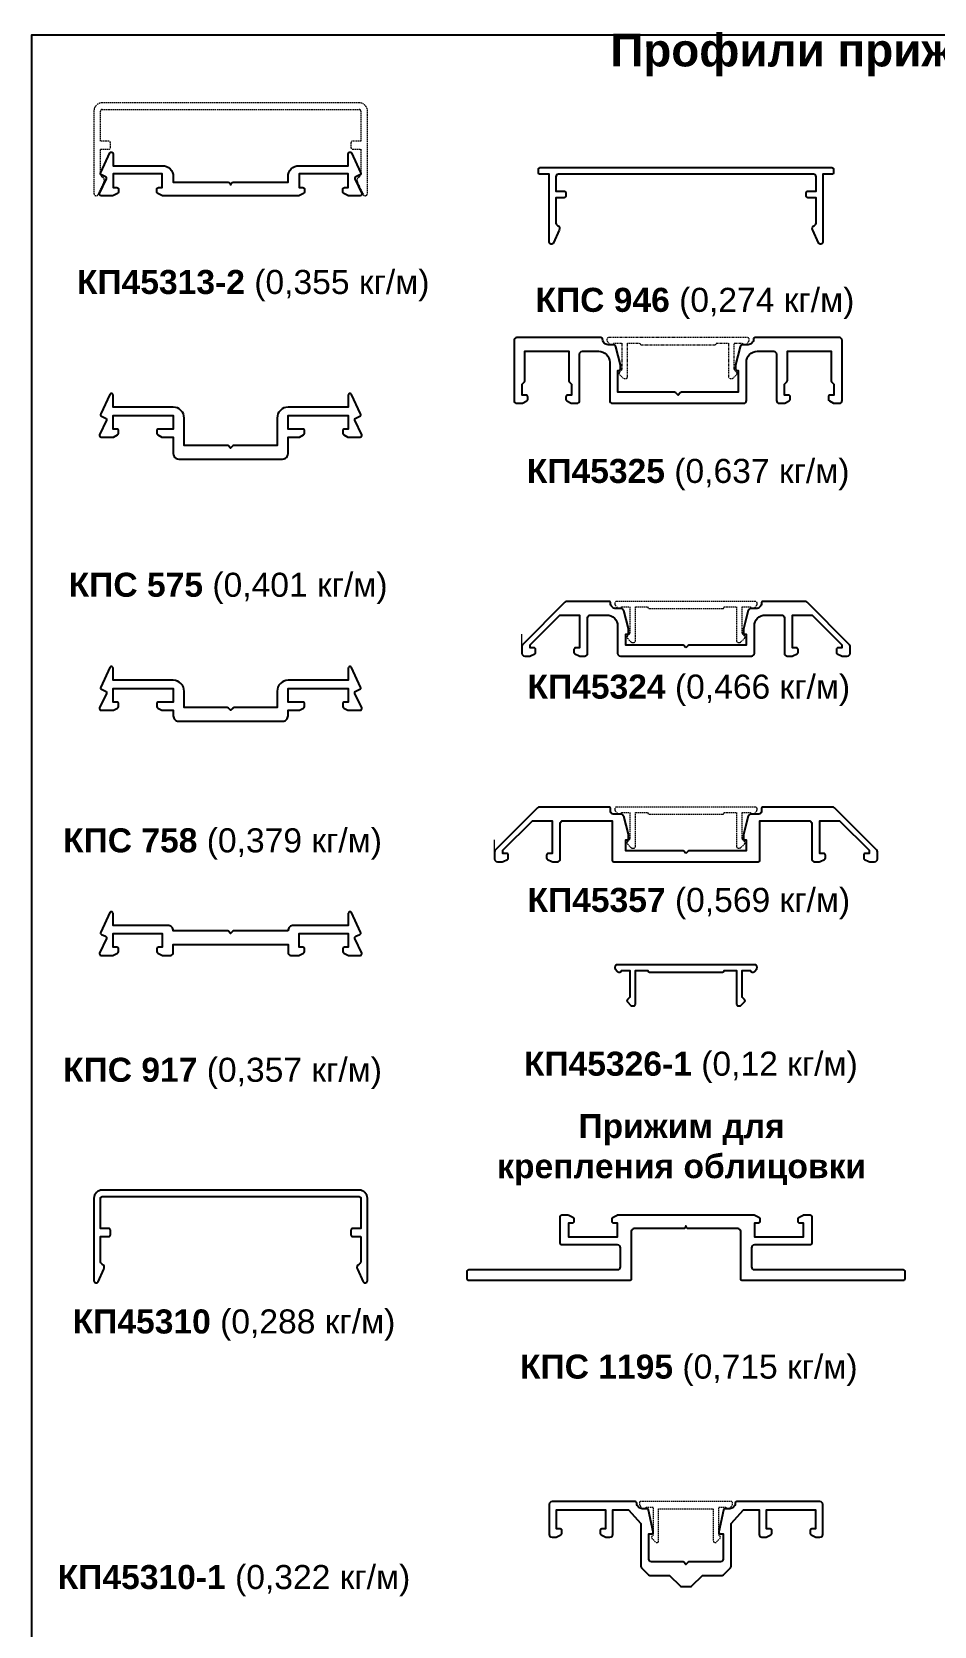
# Model space of a CAD drawing. Header units: millimetres. Extents: x 1744 to 18744, y -2272 to 2782.
# Drawn here: x 3570.5 to 3735.5, y 2473.9 to 2765.6 of the extents above; entities that cross this region are included whole.
import ezdxf

# ---------------------------------------------------------------- set-up
doc = ezdxf.new("R2010")
doc.units = ezdxf.units.MM
doc.linetypes.add('HIDDEN', pattern=[0.375, 0.25, -0.125])
for name, color, linetype, lineweight in [('2', 3, 'HIDDEN', 13), ('3', 1, 'Continuous', 20), ('4', 40, 'Continuous', 18), ('Текстовый', 7, 'Continuous', 9)]:
    doc.layers.add(name, color=color, linetype=linetype, lineweight=lineweight)
doc.layers.add('Скрытые', color=14, linetype='Continuous', plot=False)
doc.styles.add('4', font='isocpeur.ttf', dxfattribs={"width": 0.7, "height": 3.5})
doc.styles.add('Каталожный', font='isocpeur.ttf', dxfattribs={"height": 2.5})

# ---------------------------------------------------------------- blocks, each defined once
blk = doc.blocks.new('KP45571')
at = {"lineweight": -2, "flags": 128}
blk.add_lwpolyline([(6.21, -5.01, -0.414214), (6.21, -5.44), (5.54, -6.11, -0.668179), (5, -5.88), (5, 0), (-5, 0), (-5, -5.88, -0.668179), (-5.54, -6.11), (-6.21, -5.44, -0.414214), (-6.21, -5.01), (-6, -4.8), (-6, 0.3), (-7.3, 0.3), (-7.3, 0.3, -0.414214), (-7.6, 0), (-8, 0), (-8.5, 0.7), (-8.5, 1.3), (8.5, 1.3), (8.5, 0.7), (8, 0), (7.6, 0, -0.414214), (7.3, 0.3), (6, 0.3), (6, -4.8)], format="xyb", close=True, dxfattribs=at)
at = {"layer": '3', "style": '4', "width": 0.7, "flags": 3}
blk.add_attdef('КП45571', (0, 1.3), '', height=3.5, dxfattribs=at)
blk = doc.blocks.new('КП45310')
at = {"color": 0}
blk.add_lwpolyline([(23.8, -4.26), (23.8, -8.78, -0.279739), (23.48, -9.31, 0.401559), (23.17, -10.23), (24.24, -12.52, 0.802585), (25, -12.36), (25, 2.74, 0.414214), (23.5, 4.24), (-23.5, 4.24, 0.414214), (-25, 2.74), (-25, -12.36, 0.802585), (-24.24, -12.52), (-23.17, -10.23, 0.401559), (-23.48, -9.31, -0.279739), (-23.8, -8.78), (-23.8, -4.26), (-22.3, -4.26, 0.414214), (-22, -3.96), (-22, -3.06, 0.414214), (-22.3, -2.76), (-23.8, -2.76), (-23.8, 2.74, -0.414214), (-23.5, 3.04), (23.5, 3.04, -0.414214), (23.8, 2.74), (23.8, -2.76), (22.3, -2.76, 0.414214), (22, -3.06), (22, -3.96, 0.414214), (22.3, -4.26)], format="xyb", close=True, dxfattribs=at)
blk = doc.blocks.new('КПС 917')
blk.add_lwpolyline([(10.5, 1.08), (0.62, 1.08, 0.198912), (0.41, 0.99), (0, 0.58), (-0.41, 0.99, 0.198912), (-0.62, 1.08), (-10.5, 1.08, 0.414214), (-11.5, 2.08), (-21.5, 2.08), (-21.5, 4.28, 0.414214), (-21.8, 4.58), (-21.83, 4.58, 0.291473), (-22.1, 4.41), (-23.77, 0.83, 0.414214), (-23.63, 0.43), (-22.87, 0.08, -0.414214), (-22.73, -0.32), (-23.97, -2.99, 0.548619), (-23.7, -3.42), (-21.57, -3.42, 0.116434), (-21.44, -3.39), (-20.67, -3, 0.284079), (-20.5, -2.73), (-20.5, -2.22, 0.414214), (-20.8, -1.92), (-21.5, -1.92), (-21.5, 0.58), (-12.5, 0.58), (-12.5, -1.92), (-13.2, -1.92, 0.414214), (-13.5, -2.22), (-13.5, -2.73, 0.284079), (-13.33, -3), (-12.56, -3.39, 0.116434), (-12.43, -3.42), (-11, -3.42, 0.414214), (-10.5, -2.92), (-10.5, -1.42), (10.5, -1.42), (10.5, -2.92, 0.414214), (11, -3.42), (12.43, -3.42, 0.116434), (12.56, -3.39), (13.33, -3, 0.284079), (13.5, -2.73), (13.5, -2.22, 0.414214), (13.2, -1.92), (12.5, -1.92), (12.5, 0.58), (21.5, 0.58), (21.5, -1.92), (20.8, -1.92, 0.414214), (20.5, -2.22), (20.5, -2.73, 0.284079), (20.67, -3), (21.44, -3.39, 0.116434), (21.57, -3.42), (23.7, -3.42, 0.548619), (23.97, -2.99), (22.73, -0.32, -0.414214), (22.87, 0.08), (23.63, 0.43, 0.414214), (23.77, 0.83), (22.1, 4.41, 0.291473), (21.83, 4.58), (21.8, 4.58, 0.414214), (21.5, 4.28), (21.5, 2.08), (11.5, 2.08, 0.414214)], format="xyb", close=True)
blk = doc.blocks.new('КПС 758')
blk.add_lwpolyline([(-23.77, 2.33, 0.414214), (-23.63, 1.93), (-22.87, 1.58, -0.414214), (-22.73, 1.18), (-23.97, -1.49, 0.548619), (-23.7, -1.92), (-21.57, -1.92, 0.116434), (-21.44, -1.89), (-20.67, -1.5, 0.284079), (-20.5, -1.23), (-20.5, -0.72, 0.414214), (-20.8, -0.42), (-21.5, -0.42), (-21.5, 2.08), (-10.5, 2.08), (-10.5, -0.42), (-13.2, -0.42, 0.414214), (-13.5, -0.72), (-13.5, -1.23, 0.284079), (-13.33, -1.5), (-12.56, -1.89, 0.116434), (-12.43, -1.92), (-10.5, -1.92), (-10.5, -2.92, 0.414214), (-9.5, -3.92), (9.5, -3.92, 0.414214), (10.5, -2.92), (10.5, -1.92), (12.43, -1.92, 0.116434), (12.56, -1.89), (13.33, -1.5, 0.284079), (13.5, -1.23), (13.5, -0.72, 0.414214), (13.2, -0.42), (10.5, -0.42), (10.5, 2.08), (21.5, 2.08), (21.5, -0.42), (20.8, -0.42, 0.414214), (20.5, -0.72), (20.5, -1.23, 0.284079), (20.67, -1.5), (21.44, -1.89, 0.116434), (21.57, -1.92), (23.7, -1.92, 0.548619), (23.97, -1.49), (22.73, 1.18, -0.414214), (22.87, 1.58), (23.63, 1.93, 0.414214), (23.77, 2.33), (22.1, 5.91, 0.291473), (21.83, 6.08), (21.8, 6.08, 0.414214), (21.5, 5.78), (21.5, 3.58), (10.5, 3.58, 0.414214), (8.5, 1.58), (8.5, -1.42), (0.62, -1.42, 0.198912), (0.41, -1.51), (0, -1.92), (-0.41, -1.51, 0.198912), (-0.62, -1.42), (-8.5, -1.42), (-8.5, 1.58, 0.414214), (-10.5, 3.58), (-21.5, 3.58), (-21.5, 5.78, 0.414214), (-21.8, 6.08), (-21.83, 6.08, 0.291473), (-22.1, 5.91)], format="xyb", close=True)
blk = doc.blocks.new('КПС 575')
blk.add_lwpolyline([(-23.77, 3.16, 0.414214), (-23.63, 2.76), (-22.87, 2.41, -0.414214), (-22.73, 2.01), (-23.97, -0.66, 0.548619), (-23.7, -1.09), (-21.57, -1.09, 0.116434), (-21.44, -1.06), (-20.67, -0.67, 0.284079), (-20.5, -0.4), (-20.5, 0.11, 0.414214), (-20.8, 0.41), (-21.5, 0.41), (-21.5, 2.91), (-10.5, 2.91), (-10.5, 0.41), (-13.2, 0.41, 0.414214), (-13.5, 0.11), (-13.5, -0.4, 0.284079), (-13.33, -0.67), (-12.56, -1.06, 0.116434), (-12.43, -1.09), (-10.5, -1.09), (-10.5, -4.09, 0.414214), (-9.5, -5.09), (9.5, -5.09, 0.414214), (10.5, -4.09), (10.5, -1.09), (12.43, -1.09, 0.116434), (12.56, -1.06), (13.33, -0.67, 0.284079), (13.5, -0.4), (13.5, 0.11, 0.414214), (13.2, 0.41), (10.5, 0.41), (10.5, 2.91), (21.5, 2.91), (21.5, 0.41), (20.8, 0.41, 0.414214), (20.5, 0.11), (20.5, -0.4, 0.284079), (20.67, -0.67), (21.44, -1.06, 0.116434), (21.57, -1.09), (23.7, -1.09, 0.548619), (23.97, -0.66), (22.73, 2.01, -0.414214), (22.87, 2.41), (23.63, 2.76, 0.414214), (23.77, 3.16), (22.1, 6.74, 0.291473), (21.83, 6.91), (21.8, 6.91, 0.414214), (21.5, 6.61), (21.5, 4.41), (10.5, 4.41, 0.414214), (8.5, 2.41), (8.5, -2.59), (0.62, -2.59, 0.198912), (0.41, -2.68), (0, -3.09), (-0.41, -2.68, 0.198912), (-0.62, -2.59), (-8.5, -2.59), (-8.5, 2.41, 0.414214), (-10.5, 4.41), (-21.5, 4.41), (-21.5, 6.61, 0.414214), (-21.8, 6.91), (-21.83, 6.91, 0.291473), (-22.1, 6.74)], format="xyb", close=True)
blk = doc.blocks.new('КП45313-2')
blk.add_lwpolyline([(-12.43, -2.6, -0.116434), (-12.56, -2.57), (-13.33, -2.18, -0.284079), (-13.5, -1.92), (-13.5, -1.4, -0.414214), (-13.2, -1.1), (-12.5, -1.1), (-12.5, 1.4), (-21.5, 1.4), (-21.5, -1.1), (-20.8, -1.1, -0.414214), (-20.5, -1.4), (-20.5, -1.92, -0.284079), (-20.67, -2.18), (-21.44, -2.57, -0.116434), (-21.57, -2.6), (-23.7, -2.6, -0.548619), (-23.97, -2.17), (-22.73, 0.5, 0.414214), (-22.87, 0.89), (-23.63, 1.25, -0.414214), (-23.77, 1.64), (-22.1, 5.23, -0.291473), (-21.83, 5.4), (-21.8, 5.4, -0.414214), (-21.5, 5.1), (-21.5, 2.9), (-12.5, 2.9, -0.414214), (-10.5, 0.9), (-10.5, -0.1), (-0.44, -0.1, -0.284079), (-0.17, -0.27), (0, -0.6), (0.17, -0.27, -0.284079), (0.44, -0.1), (10.5, -0.1), (10.5, 0.9, -0.414214), (12.5, 2.9), (21.5, 2.9), (21.5, 5.1, -0.414214), (21.8, 5.4), (21.83, 5.4, -0.291473), (22.1, 5.23), (23.77, 1.64, -0.414214), (23.63, 1.25), (22.87, 0.89, 0.414214), (22.73, 0.5), (23.97, -2.17, -0.548619), (23.7, -2.6), (21.57, -2.6, -0.116434), (21.44, -2.57), (20.67, -2.18, -0.284079), (20.5, -1.92), (20.5, -1.4, -0.414214), (20.8, -1.1), (21.5, -1.1), (21.5, 1.4), (12.5, 1.4), (12.5, -1.1), (13.2, -1.1, -0.414214), (13.5, -1.4), (13.5, -1.92, -0.284079), (13.33, -2.18), (12.56, -2.57, -0.116434), (12.43, -2.6)], format="xyb", close=True)
blk = doc.blocks.new('КПС 946')
blk.add_lwpolyline([(-25, -10.56), (-25, 1.84), (-26.7, 1.84, -0.414214), (-27, 2.14), (-27, 2.74, -0.414214), (-26.7, 3.04), (26.7, 3.04, -0.414214), (27, 2.74), (27, 2.14, -0.414214), (26.7, 1.84), (25, 1.84), (25, -10.56, -0.802585), (24.24, -10.73), (23.17, -8.43, -0.401559), (23.48, -7.52, 0.279739), (23.8, -6.98), (23.8, -2.46), (22.3, -2.46, -0.414214), (22, -2.16), (22, -1.56, -0.414214), (22.3, -1.26), (23.8, -1.26), (23.8, 1.34, 0.414214), (23.3, 1.84), (-23.3, 1.84, 0.414214), (-23.8, 1.34), (-23.8, -1.26), (-22.3, -1.26, -0.414214), (-22, -1.56), (-22, -2.16, -0.414214), (-22.3, -2.46), (-23.8, -2.46), (-23.8, -6.98, 0.279739), (-23.48, -7.52, -0.401559), (-23.17, -8.43), (-24.24, -10.73, -0.802585)], format="xyb", close=True)
blk = doc.blocks.new('КП45325')
blk.add_lwpolyline([(-0.62, -4.32), (-11, -4.32), (-11, -0.32), (-10.8, -0.32, 0.414214), (-10.5, -0.02), (-10.5, 0.64, 0.065543), (-10.51, 0.72), (-11.39, 4.01, 0.339454), (-11.88, 4.38), (-12.8, 4.38, -0.414214), (-13.8, 5.38), (-13.8, 5.38, 0.414214), (-14.1, 5.68), (-29.5, 5.68, 0.414214), (-30, 5.18), (-30, -5.82, 0.414214), (-29.5, -6.32), (-28.57, -6.32, 0.116434), (-28.44, -6.29), (-27.67, -5.9, 0.284079), (-27.5, -5.63), (-27.5, -5.12, 0.414214), (-27.8, -4.82), (-28.5, -4.82), (-28.5, -2.82), (-28.09, -2.41, 0.198912), (-28, -2.19), (-28, 3.18), (-20, 3.18), (-20, -2.19, 0.198912), (-19.91, -2.41), (-19.5, -2.82), (-19.5, -4.82), (-20.2, -4.82, 0.414214), (-20.5, -5.12), (-20.5, -5.63, 0.284079), (-20.33, -5.9), (-19.56, -6.29, 0.116434), (-19.43, -6.32), (-18.5, -6.32, 0.414214), (-18, -5.82), (-18, 2.68, -0.414214), (-17.5, 3.18), (-14.5, 3.18, -0.414214), (-12.5, 1.18), (-12.5, -5.82, 0.414214), (-12, -6.32), (12, -6.32, 0.414214), (12.5, -5.82), (12.5, 1.18, -0.414214), (14.5, 3.18), (17.5, 3.18, -0.414214), (18, 2.68), (18, -5.82, 0.414214), (18.5, -6.32), (19.43, -6.32, 0.116434), (19.56, -6.29), (20.33, -5.9, 0.284079), (20.5, -5.63), (20.5, -5.12, 0.414214), (20.2, -4.82), (19.5, -4.82), (19.5, -2.82), (19.91, -2.41, 0.198912), (20, -2.19), (20, 3.18), (28, 3.18), (28, -2.19, 0.198912), (28.09, -2.41), (28.5, -2.82), (28.5, -4.82), (27.8, -4.82, 0.414214), (27.5, -5.12), (27.5, -5.63, 0.284079), (27.67, -5.9), (28.44, -6.29, 0.116434), (28.57, -6.32), (29.5, -6.32, 0.414214), (30, -5.82), (30, 5.18, 0.414214), (29.5, 5.68), (14.1, 5.68, 0.414214), (13.8, 5.38), (13.8, 5.38, -0.414214), (12.8, 4.38), (11.88, 4.38, 0.339454), (11.39, 4.01), (10.51, 0.72, 0.065543), (10.5, 0.64), (10.5, -0.02, 0.414214), (10.8, -0.32), (11, -0.32), (11, -4.32), (0.62, -4.32, 0.198912), (0.41, -4.41), (0, -4.82), (-0.41, -4.41, 0.198912)], format="xyb", close=True)
blk = doc.blocks.new('КП45324')
blk.add_lwpolyline([(0, -3.03), (-0.41, -2.62, 0.198912), (-0.62, -2.53), (-11, -2.53), (-11, -0.53), (-10.8, -0.53, 0.414214), (-10.5, -0.23), (-10.5, 0.43, 0.065543), (-10.51, 0.5), (-11.39, 3.8, 0.339454), (-11.88, 4.17), (-12.8, 4.17, -0.414214), (-13.8, 5.17), (-13.8, 5.17, 0.414214), (-14.1, 5.47), (-21.79, 5.47, 0.198912), (-22.15, 5.32), (-29.85, -2.39, 0.198912), (-30, -2.74), (-30, -4.03, 0.414214), (-29.5, -4.53), (-28.57, -4.53, 0.116434), (-28.44, -4.5), (-27.67, -4.12, 0.284079), (-27.5, -3.85), (-27.5, -3.33, 0.414214), (-27.8, -3.03), (-28.5, -3.03), (-28.5, -2.45), (-23.09, 2.97), (-19.5, 2.97), (-19.5, -3.03), (-20.2, -3.03, 0.414214), (-20.5, -3.33), (-20.5, -3.85, 0.284079), (-20.33, -4.12), (-19.56, -4.5, 0.116434), (-19.43, -4.53), (-18.5, -4.53, 0.414214), (-18, -4.03), (-18, 2.47, -0.414214), (-17.5, 2.97), (-14.5, 2.97, -0.414214), (-12.5, 0.97), (-12.5, -4.03, 0.414214), (-12, -4.53), (12, -4.53, 0.414214), (12.5, -4.03), (12.5, 0.97, -0.414214), (14.5, 2.97), (17.5, 2.97, -0.414214), (18, 2.47), (18, -4.03, 0.414214), (18.5, -4.53), (19.43, -4.53, 0.116434), (19.56, -4.5), (20.33, -4.12, 0.284079), (20.5, -3.85), (20.5, -3.33, 0.414214), (20.2, -3.03), (19.5, -3.03), (19.5, 2.97), (23.09, 2.97), (28.5, -2.45), (28.5, -3.03), (27.8, -3.03, 0.414214), (27.5, -3.33), (27.5, -3.85, 0.284079), (27.67, -4.12), (28.44, -4.5, 0.116434), (28.57, -4.53), (29.5, -4.53, 0.414214), (30, -4.03), (30, -2.74, 0.198912), (29.85, -2.39), (22.15, 5.32, 0.198912), (21.79, 5.47), (14.1, 5.47, 0.414214), (13.8, 5.17), (13.8, 5.17, -0.414214), (12.8, 4.17), (11.88, 4.17, 0.339454), (11.39, 3.8), (10.5, 0.47), (10.5, -0.23, 0.414214), (10.8, -0.53), (11, -0.53), (11, -2.53), (0.62, -2.53, 0.198912), (0.41, -2.62)], format="xyb", close=True)
blk = doc.blocks.new('КП45357')
blk.add_lwpolyline([(0, -3.45), (-0.41, -3.04, 0.198912), (-0.62, -2.95), (-11, -2.95), (-11, -0.95), (-10.8, -0.95, 0.414214), (-10.5, -0.65), (-10.5, 0.01, 0.065543), (-10.51, 0.09), (-11.39, 3.38, 0.339454), (-11.88, 3.75), (-13.3, 3.75, -0.414214), (-13.8, 4.25), (-13.8, 4.75, 0.414214), (-14.1, 5.05), (-26.79, 5.05, 0.198912), (-27.15, 4.9), (-34.85, -2.8, 0.198912), (-35, -3.16), (-35, -4.45, 0.414214), (-34.5, -4.95), (-33.57, -4.95, 0.116434), (-33.44, -4.92), (-32.67, -4.53, 0.284079), (-32.5, -4.27), (-32.5, -3.75, 0.414214), (-32.8, -3.45), (-33.5, -3.45), (-33.5, -2.86), (-28.09, 2.55), (-24.5, 2.55), (-24.5, -3.45), (-25.2, -3.45, 0.414214), (-25.5, -3.75), (-25.5, -4.27, 0.284079), (-25.33, -4.53), (-24.56, -4.92, 0.116434), (-24.43, -4.95), (-23.5, -4.95, 0.414214), (-23, -4.45), (-23, 2.05, -0.414214), (-22.5, 2.55), (-13.5, 2.55), (-13.5, -4.65, 0.414214), (-13.2, -4.95), (13.2, -4.95, 0.414214), (13.5, -4.65), (13.5, 2.55), (22.5, 2.55, -0.414214), (23, 2.05), (23, -4.45, 0.414214), (23.5, -4.95), (24.43, -4.95, 0.116434), (24.56, -4.92), (25.33, -4.53, 0.284079), (25.5, -4.27), (25.5, -3.75, 0.414214), (25.2, -3.45), (24.5, -3.45), (24.5, 2.55), (28.09, 2.55), (33.5, -2.86), (33.5, -3.45), (32.8, -3.45, 0.414214), (32.5, -3.75), (32.5, -4.27, 0.284079), (32.67, -4.53), (33.44, -4.92, 0.116434), (33.57, -4.95), (34.5, -4.95, 0.414214), (35, -4.45), (35, -3.16, 0.198912), (34.85, -2.8), (27.15, 4.9, 0.198912), (26.79, 5.05), (14.1, 5.05, 0.414214), (13.8, 4.75), (13.8, 4.25, -0.414214), (13.3, 3.75), (11.88, 3.75, 0.339454), (11.39, 3.38), (10.5, 0.05), (10.5, -0.65, 0.414214), (10.8, -0.95), (11, -0.95), (11, -2.95), (0.62, -2.95, 0.198912), (0.41, -3.04)], format="xyb", close=True)
blk = doc.blocks.new('КП45326-1')
blk.add_lwpolyline([(-10.71, -4.98), (-10.06, -5.63, 0.198912), (-9.83, -5.73), (-9.55, -5.73, 0.414214), (-9.25, -5.43), (-9.25, 0.77), (-7, 0.77), (-7, 0.77, 0.414214), (-6.7, 0.47), (6.7, 0.47, 0.414214), (7, 0.77), (7, 0.77), (9.25, 0.77), (9.25, -5.43, 0.414214), (9.55, -5.73), (9.83, -5.73, 0.198912), (10.06, -5.63), (10.71, -4.98, 0.414214), (10.71, -4.56), (10.34, -4.18, -0.198912), (10.25, -3.97), (10.25, 0.77), (11.8, 0.77, 0.414214), (12.1, 0.47), (12.31, 0.47, 0.233167), (12.55, 0.59), (12.94, 1.09, 0.165101), (13, 1.27), (13, 1.47, 0.414214), (12.7, 1.77), (-12.7, 1.77, 0.414214), (-13, 1.47), (-13, 1.27, 0.165101), (-12.94, 1.09), (-12.55, 0.59, 0.233167), (-12.31, 0.47), (-12.1, 0.47, 0.414214), (-11.8, 0.77), (-10.25, 0.77), (-10.25, -3.97, -0.198912), (-10.34, -4.18), (-10.71, -4.56, 0.414214)], format="xyb", close=True)
blk = doc.blocks.new('КПС 1195')
at = {"ltscale": 0.7}
blk.add_lwpolyline([(12.43, 6.73, -0.116434), (12.56, 6.7), (13.33, 6.31, -0.284079), (13.5, 6.04), (13.5, 5.53, -0.414214), (13.2, 5.23), (12.5, 5.23), (12.5, 2.73), (21.5, 2.73), (21.5, 5.23), (20.8, 5.23, -0.414214), (20.5, 5.53), (20.5, 6.04, -0.284079), (20.67, 6.31), (21.44, 6.7, -0.116434), (21.57, 6.73), (22.7, 6.73, -0.414214), (23, 6.43), (23, 1.53, -0.414214), (22.7, 1.23), (12.5, 1.23, 0.414214), (12, 0.73), (12, -2.77, 0.414214), (12.5, -3.27), (39.7, -3.27, -0.414214), (40, -3.57), (40, -4.97, -0.414214), (39.7, -5.27), (10.3, -5.27, -0.414214), (10, -4.97), (10, 3.73, 0.414214), (9.5, 4.23), (0.44, 4.23, -0.284079), (0.17, 4.39), (0, 4.73), (-0.17, 4.39, -0.284079), (-0.44, 4.23), (-9.5, 4.23, 0.414214), (-10, 3.73), (-10, -4.97, -0.414214), (-10.3, -5.27), (-39.7, -5.27, -0.414214), (-40, -4.97), (-40, -3.57, -0.414214), (-39.7, -3.27), (-12.5, -3.27, 0.414214), (-12, -2.77), (-12, 0.73, 0.414214), (-12.5, 1.23), (-22.7, 1.23, -0.414214), (-23, 1.53), (-23, 6.43, -0.414214), (-22.7, 6.73), (-21.57, 6.73, -0.116434), (-21.44, 6.7), (-20.67, 6.31, -0.284079), (-20.5, 6.04), (-20.5, 5.53, -0.414214), (-20.8, 5.23), (-21.5, 5.23), (-21.5, 2.73), (-12.5, 2.73), (-12.5, 5.23), (-13.2, 5.23, -0.414214), (-13.5, 5.53), (-13.5, 6.04, -0.284079), (-13.33, 6.31), (-12.56, 6.7, -0.116434), (-12.43, 6.73)], format="xyb", close=True, dxfattribs=at)
blk = doc.blocks.new('КПС 1184')
blk.add_lwpolyline([(-15.4, 0.87, 0.414214), (-15.7, 0.57), (-15.7, 0.05, 0.284079), (-15.53, -0.22), (-14.76, -0.6, 0.116434), (-14.63, -0.63), (-13.9, -0.63, 0.414214), (-13.4, -0.13), (-13.4, 4.37), (-10.5, 4.37), (-8.25, 1.87), (-8.25, -6.01, 0.198912), (-8.16, -6.22), (-6.84, -7.55, 0.198912), (-6.63, -7.63), (-3, -7.63), (-1.09, -9.55, 0.198912), (-0.88, -9.63), (0.88, -9.63, 0.198912), (1.09, -9.55), (3, -7.63), (6.63, -7.63, 0.198912), (6.84, -7.55), (8.16, -6.22, 0.198912), (8.25, -6.01), (8.25, 1.87), (10.5, 4.37), (13.4, 4.37), (13.4, -0.13, 0.414214), (13.9, -0.63), (14.63, -0.63, 0.116434), (14.76, -0.6), (15.53, -0.22, 0.284079), (15.7, 0.05), (15.7, 0.57, 0.414214), (15.4, 0.87), (14.7, 0.87), (14.7, 4.37), (23.7, 4.37), (23.7, 0.87), (23, 0.87, 0.414214), (22.7, 0.57), (22.7, 0.05, 0.284079), (22.87, -0.22), (23.64, -0.6, 0.116434), (23.77, -0.63), (24.5, -0.63, 0.414214), (25, -0.13), (25, 5.37, 0.414214), (24.5, 5.87), (9.3, 5.87, 0.414214), (9, 5.57, -0.414214), (8, 4.57), (7.15, 4.57, 0.354119), (6.86, 4.33), (6.01, 0.33, 0.476976), (6.3, -0.03), (6.8, -0.03), (6.8, -4.63, -0.414214), (6.3, -5.13), (0.62, -5.13, 0.198912), (0.41, -5.22), (0, -5.63), (-0.41, -5.22, 0.198912), (-0.62, -5.13), (-6.3, -5.13, -0.414214), (-6.8, -4.63), (-6.8, -0.03), (-6.3, -0.03, 0.476976), (-6.01, 0.33), (-6.86, 4.33, 0.354119), (-7.15, 4.57), (-8, 4.57, -0.414214), (-9, 5.57, 0.414214), (-9.3, 5.87), (-24.5, 5.87, 0.414214), (-25, 5.37), (-25, -0.13, 0.414214), (-24.5, -0.63), (-23.77, -0.63, 0.116434), (-23.64, -0.6), (-22.87, -0.22, 0.284079), (-22.7, 0.05), (-22.7, 0.57, 0.414214), (-23, 0.87), (-23.7, 0.87), (-23.7, 4.37), (-14.7, 4.37), (-14.7, 0.87)], format="xyb", close=True)

msp = doc.modelspace()

# ---------------------------------------------------------------- linework, layer by layer
at = {"layer": '2'}
for points in [[(3630.651, 2744.081), (3630.651, 2739.56, -0.2797393), (3630.328, 2739.027, 0.4015594), (3630.017, 2738.11), (3631.088, 2735.812, 0.8025849), (3631.851, 2735.981), (3631.851, 2751.081, 0.4142136), (3630.351, 2752.581), (3583.351, 2752.581, 0.4142136), (3581.851, 2751.081), (3581.851, 2735.981, 0.8025849), (3582.614, 2735.812), (3583.685, 2738.11, 0.4015594), (3583.374, 2739.027, -0.2797393), (3583.051, 2739.56), (3583.051, 2744.081), (3584.551, 2744.081, 0.4142136), (3584.851, 2744.381), (3584.851, 2745.281, 0.4142136), (3584.551, 2745.581), (3583.051, 2745.581), (3583.051, 2751.081, -0.4142136), (3583.351, 2751.381), (3630.351, 2751.381, -0.4142136), (3630.651, 2751.081), (3630.651, 2745.581), (3629.151, 2745.581, 0.4142136), (3628.851, 2745.281), (3628.851, 2744.381, 0.4142136), (3629.151, 2744.081)], [(3679.409, 2654.618), (3680.062, 2653.965, 0.1989124), (3680.293, 2653.869), (3680.571, 2653.869, 0.4142136), (3680.871, 2654.169), (3680.871, 2660.369), (3683.121, 2660.369), (3683.121, 2660.369, 0.4142136), (3683.421, 2660.069), (3696.821, 2660.069, 0.4142136), (3697.121, 2660.369), (3697.121, 2660.369), (3699.371, 2660.369), (3699.371, 2654.169, 0.4142136), (3699.671, 2653.869), (3699.949, 2653.869, 0.1989124), (3700.18, 2653.965), (3700.833, 2654.618, 0.4142136), (3700.833, 2655.042), (3700.459, 2655.416, -0.1989124), (3700.371, 2655.628), (3700.371, 2660.369), (3701.921, 2660.369, 0.4142136), (3702.221, 2660.069), (3702.436, 2660.069, 0.2331673), (3702.674, 2660.186), (3703.059, 2660.688, 0.1651007), (3703.121, 2660.871), (3703.121, 2661.069, 0.4142136), (3702.821, 2661.369), (3677.421, 2661.369, 0.4142136), (3677.121, 2661.069), (3677.121, 2660.871, 0.1651007), (3677.183, 2660.688), (3677.568, 2660.186, 0.2331673), (3677.806, 2660.069), (3678.021, 2660.069, 0.4142136), (3678.321, 2660.369), (3679.871, 2660.369), (3679.871, 2655.628, -0.1989124), (3679.783, 2655.416), (3679.409, 2655.042, 0.4142136)], [(3679.409, 2617.002), (3680.062, 2616.349, 0.1989124), (3680.293, 2616.253), (3680.571, 2616.253, 0.4142136), (3680.871, 2616.553), (3680.871, 2622.753), (3683.121, 2622.753), (3683.121, 2622.753, 0.4142136), (3683.421, 2622.453), (3696.821, 2622.453, 0.4142136), (3697.121, 2622.753), (3697.121, 2622.753), (3699.371, 2622.753), (3699.371, 2616.553, 0.4142136), (3699.671, 2616.253), (3699.949, 2616.253, 0.1989124), (3700.18, 2616.349), (3700.833, 2617.002, 0.4142136), (3700.833, 2617.426), (3700.459, 2617.8, -0.1989124), (3700.371, 2618.012), (3700.371, 2622.753), (3701.921, 2622.753, 0.4142136), (3702.221, 2622.453), (3702.436, 2622.453, 0.2331673), (3702.674, 2622.57), (3703.059, 2623.072, 0.1651007), (3703.121, 2623.255), (3703.121, 2623.453, 0.4142136), (3702.821, 2623.753), (3677.421, 2623.753, 0.4142136), (3677.121, 2623.453), (3677.121, 2623.255, 0.1651007), (3677.183, 2623.072), (3677.568, 2622.57, 0.2331673), (3677.806, 2622.453), (3678.021, 2622.453, 0.4142136), (3678.321, 2622.753), (3679.871, 2622.753), (3679.871, 2618.012, -0.1989124), (3679.783, 2617.8), (3679.409, 2617.426, 0.4142136)]]:
    msp.add_lwpolyline(points, format="xyb", close=True, dxfattribs=at)
at = {"layer": '2', "ltscale": 0.5}
msp.add_lwpolyline([(3677.955, 2702.876), (3678.608, 2702.223, 0.1989124), (3678.84, 2702.127), (3679.117, 2702.127, 0.4142136), (3679.417, 2702.427), (3679.417, 2708.627), (3681.667, 2708.627), (3681.667, 2708.627, 0.4142136), (3681.967, 2708.327), (3695.367, 2708.327, 0.4142136), (3695.667, 2708.627), (3695.667, 2708.627), (3697.917, 2708.627), (3697.917, 2702.427, 0.4142136), (3698.217, 2702.127), (3698.495, 2702.127, 0.1989124), (3698.726, 2702.223), (3699.379, 2702.876, 0.4142136), (3699.379, 2703.3), (3699.005, 2703.675, -0.1989124), (3698.917, 2703.887), (3698.917, 2708.627), (3700.467, 2708.627, 0.4142136), (3700.767, 2708.327), (3700.982, 2708.327, 0.2331673), (3701.22, 2708.445), (3701.605, 2708.946, 0.1651007), (3701.667, 2709.129), (3701.667, 2709.327, 0.4142136), (3701.367, 2709.627), (3675.967, 2709.627, 0.4142136), (3675.667, 2709.327), (3675.667, 2709.129, 0.1651007), (3675.729, 2708.946), (3676.114, 2708.445, 0.2331673), (3676.352, 2708.327), (3676.567, 2708.327, 0.4142136), (3676.867, 2708.627), (3678.417, 2708.627), (3678.417, 2703.887, -0.1989124), (3678.329, 2703.675), (3677.955, 2703.3, 0.4142136)], format="xyb", close=True, dxfattribs=at)
at = {"layer": '4'}
for p, q in [((3660.121, 2653.162), (3660.121, 2655.369)), ((3655.121, 2615.546), (3655.121, 2617.753))]:
    msp.add_line(p, q, dxfattribs=at)
at = {"layer": 'Скрытые', "linetype": 'Continuous'}
msp.add_lwpolyline([(3570.497, 2211.052), (3570.497, 2765.052), (3900.497, 2765.052), (3900.497, 2211.052)], close=True, dxfattribs=at)

# ---------------------------------------------------------------- block references
for name, p in [('КП45313-2', (3606.849, 2738.183)), ('КПС 946', (3690.121, 2737.69)), ('КП45325', (3688.667, 2703.946)), ('КПС 575', (3606.849, 2692.501)), ('КП45324', (3690.121, 2655.902)), ('КПС 758', (3606.849, 2643.365)), ('КП45357', (3690.121, 2618.703)), ('КПС 917', (3606.849, 2600.028)), ('КП45326-1', (3690.121, 2593.085)), ('КП45310', (3606.849, 2549.437)), ('КПС 1195', (3690.121, 2542.402)), ('КПС 1184', (3690.121, 2490.812))]:
    msp.add_blockref(name, p)
at = {"layer": '2', "ltscale": 2, "xscale": -1}
msp.add_blockref('KP45571', (3690.121, 2495.377), dxfattribs=at)

# ---------------------------------------------------------------- texts
at = {"layer": 'Текстовый', "linetype": 'Continuous', "attachment_point": 1, "style": 'Каталожный'}
for s, insert, char_height, width in [('\\pxqc;{\\fArial|b1|i0|c204|p34;Профили прижимов и крышек}', (3605.261, 2765.242), 6, 268.63099), ('\\pxqc;{\\fArial|b1|i0|c204|p34;\\H0.71429x;КП45313-2 \\fArial|b0|i0|c204|p34;(0,355 кг/м)}', (3575.334, 2722.011), 6.16, 71.27963), ('{\\fArial|b1|i0|c204|p34;\\H0.71429x;КПС 946 \\fArial|b0|i0|c204|p34;(0,274 кг/м)}', (3662.59, 2718.74), 6.16, 71.27963), ('\\pxqc;{\\fArial|b1|i0|c204|p34;\\H0.71429x;КП45325 \\fArial|b0|i0|c204|p34;(0,637 кг/м)}', (3654.881, 2687.442), 6.16, 71.27963), ('\\pxqc;{\\fArial|b1|i0|c204|p34;\\H0.71429x;КПС 575 \\fArial|b0|i0|c204|p34;(0,401 кг/м)}', (3570.747, 2666.62), 6.16, 71.27963), ('\\pxqc;{\\fArial|b1|i0|c204|p34;\\H0.71429x;КП45324 \\fArial|b0|i0|c204|p34;(0,466 кг/м)}', (3654.998, 2647.981), 6.16, 71.27963), ('\\pxqc;{\\fArial|b1|i0|c204|p34;\\H0.71429x;КПС 758 \\fArial|b0|i0|c204|p34;(0,379 кг/м)}', (3569.721, 2619.86), 6.16, 71.27963), ('\\pxqc;{\\fArial|b1|i0|c204|p34;\\H0.71429x;КП45357 \\fArial|b0|i0|c204|p34;(0,569 кг/м)}', (3654.998, 2608.959), 6.16, 71.27963), ('{\\fArial|b1|i0|c204|p34;\\H0.71429x;КП45326-1 \\fArial|b0|i0|c204|p34;(0,12 кг/м)}', (3660.481, 2579.003), 6.16, 71.27963), ('\\pxqc;{\\fArial|b1|i0|c204|p34;\\H0.71429x;КПС 917 \\fArial|b0|i0|c204|p34;(0,357 кг/м)}', (3569.721, 2577.887), 6.16, 71.27963), ('\\pxqc;{\\fArial|b1|i0|c204|p34;Прижим для крепления облицовки}', (3655.303, 2567.59), 4.4, 68.03596), ('\\pxqc;{\\fArial|b1|i0|c204|p34;\\H0.71429x;КП45310 \\fArial|b0|i0|c204|p34;(0,288 кг/м)}', (3571.821, 2531.844), 6.16, 71.27963), ('\\pxqc;{\\fArial|b1|i0|c204|p34;\\H0.71429x;КПС 1195 \\fArial|b0|i0|c204|p34;(0,715 кг/м)}', (3654.998, 2523.581), 6.16, 71.27963), ('\\pxqc;{\\fArial|b1|i0|c204|p34;\\H0.71429x;КП45310-1 \\fArial|b0|i0|c204|p34;(0,322 кг/м)}', (3571.821, 2485.091), 6.16, 71.27963)]:
    msp.add_mtext(s, dxfattribs=dict(at, insert=insert, char_height=char_height, width=width))

doc.saveas('drawing.dxf')
